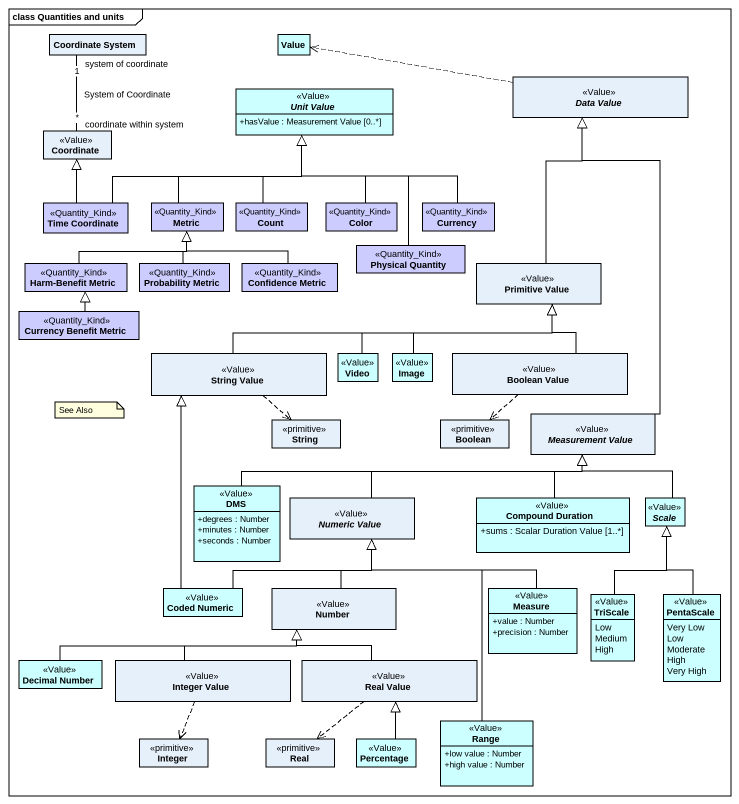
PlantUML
@startuml
mainframe class Quantities and units
hide circle
hide empty members
skinparam classAttributeIconSize 0
class "Coordinate System" as Coordinate_System
class Value #CCFFFF
abstract class "Data Value" as Data_Value <<Value>>
abstract class "Unit Value" as Unit_Value <<Value>> #CCFFFF {
  +hasValue : Measurement Value [0..*]
}
class Coordinate <<Value>>
class "Time Coordinate" as Time_Coordinate <<Quantity_Kind>> #CCCCFF
class Metric <<Quantity_Kind>> #CCCCFF
class Count <<Quantity_Kind>> #CCCCFF
class Color <<Quantity_Kind>> #CCCCFF
class Currency <<Quantity_Kind>> #CCCCFF
class "Harm-Benefit Metric" as Harm_Benefit_Metric <<Quantity_Kind>> #CCCCFF
class "Probability Metric" as Probability_Metric <<Quantity_Kind>> #CCCCFF
class "Confidence Metric" as Confidence_Metric <<Quantity_Kind>> #CCCCFF
class "Physical Quantity" as Physical_Quantity <<Quantity_Kind>> #CCCCFF
class "Primitive Value" as Primitive_Value <<Value>>
class "Currency Benefit Metric" as Currency_Benefit_Metric <<Quantity_Kind>> #CCCCFF
class "String Value" as String_Value <<Value>>
class Video <<Value>> #CCFFFF
class Image <<Value>> #CCFFFF
class "Boolean Value" as Boolean_Value <<Value>>
class String <<primitive>>
class Boolean <<primitive>>
abstract class "Measurement Value" as Measurement_Value <<Value>>
class DMS <<Value>> #CCFFFF {
  +degrees : Number
  +minutes : Number
  +seconds : Number
}
abstract class "Numeric Value" as Numeric_Value <<Value>>
class "Compound Duration" as Compound_Duration <<Value>> #CCFFFF {
  +sums : Scalar Duration Value [1..*]
}
abstract class "Scale" as Scale_ <<Value>> #CCFFFF
class "Coded Numeric" as Coded_Numeric <<Value>> #CCFFFF
class Number <<Value>>
class Measure <<Value>> #CCFFFF {
  +value : Number
  +precision : Number
}
enum TriScale <<Value>> #CCFFFF {
  Low
  Medium
  High
}
enum PentaScale <<Value>> #CCFFFF {
  Very Low
  Low
  Moderate
  High
  Very High
}
class "Decimal Number" as Decimal_Number <<Value>> #CCFFFF
class "Integer Value" as Integer_Value <<Value>>
class "Real Value" as Real_Value <<Value>>
class Integer <<primitive>>
class Real <<primitive>>
class Percentage <<Value>> #CCFFFF
class Range <<Value>> #CCFFFF {
  +low value : Number
  +high value : Number
}
Data_Value .left.> Value
Coordinate "coordinate within system\n*" -up- "system of coordinate\n1" Coordinate_System : System of Coordinate
Time_Coordinate -right-|> Unit_Value
Time_Coordinate -up-|> Coordinate
Metric -up-|> Unit_Value
Count -up-|> Unit_Value
Color -up-|> Unit_Value
Currency -up-|> Unit_Value
Harm_Benefit_Metric -right-|> Metric
Probability_Metric -up-|> Metric
Confidence_Metric -left-|> Metric
Physical_Quantity -up-|> Unit_Value
Primitive_Value -up-|> Data_Value
Currency_Benefit_Metric -up-|> Harm_Benefit_Metric
String_Value -right-|> Primitive_Value
String_Value ..> String
Video -right-|> Primitive_Value
Image -up-|> Primitive_Value
Boolean_Value -up-|> Primitive_Value
Boolean_Value ..> Boolean
Measurement_Value -up-|> Data_Value
DMS -right-|> Measurement_Value
Numeric_Value -right-|> Measurement_Value
Compound_Duration -up-|> Measurement_Value
Scale_ -up-|> Measurement_Value
Coded_Numeric -up-|> String_Value
Coded_Numeric -right-|> Numeric_Value
Number -up-|> Numeric_Value
Measure -left-|> Numeric_Value
TriScale -up-|> Scale_
PentaScale -up-|> Scale_
Decimal_Number -right-|> Number
Integer_Value -right-|> Number
Integer_Value ..> Integer
Real_Value -up-|> Number
Real_Value ..> Real
Percentage -up-|> Real_Value
Range -up-|> Numeric_Value
note as N1
  See Also
end note
@enduml
